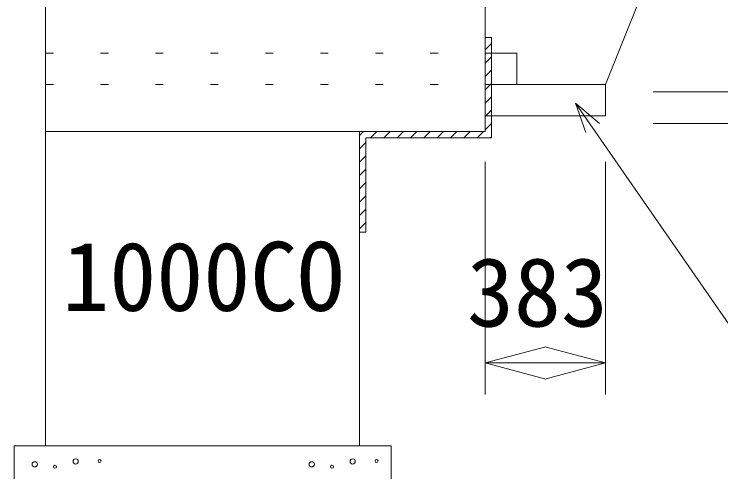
# Model space of a CAD drawing. Units: millimetres, scale not verified. Extents: x 0 to 84100, y 0 to 59400.
# Drawn here: x 20932 to 23182, y 18531 to 19989 of the extents above; entities that cross this region are included whole.
import ezdxf
from ezdxf.enums import TextEntityAlignment as Align

# ---------------------------------------------------------------- set-up
doc = ezdxf.new("R2010")
doc.units = ezdxf.units.MM
doc.header["$LTSCALE"] = 100
doc.linetypes.add('DOTTED', pattern=[1.75, 0.25, -1.5])
for name, color, linetype, lineweight in [('D-STR-DIM', 2, 'Continuous', 18), ('メッシュ', 4, 'Continuous', 18), ('地形08.10.06', 7, 'Continuous', 18), ('鉄筋', 3, 'Continuous', 18)]:
    doc.layers.add(name, color=color, linetype=linetype, lineweight=lineweight)
doc.styles.add('ＭＳ ゴシック', font='')
doc.styles.get('ＭＳ ゴシック').set_extended_font_data('MS Gothic')

msp = doc.modelspace()

# ---------------------------------------------------------------- linework, layer by layer
at = {"layer": 'D-STR-DIM'}
for p, q in [((20931.9, 18214.7), (20931.9, 18614.6)), ((22131.9, 18614.6), (20931.9, 18614.6)), ((22131.9, 18614.6), (22131.9, 18214.7))]:
    msp.add_line(p, q, dxfattribs=at)
for centre, radius in [((20997.4, 18555.3), 8.39), ((21127.8, 18564.6), 8.39), ((21203.9, 18566.1), 4.88), ((21879.3, 18555.3), 8.39), ((22009.7, 18564.6), 8.39), ((22085.7, 18566.1), 4.88), ((21061.9, 18547.6), 4.88), ((21943.7, 18547.6), 4.88)]:
    msp.add_circle(centre, radius, dxfattribs=at)
at = {"layer": 'メッシュ', "color": 7}
for p, q in [((23131.9, 20556.8), (22815, 19764.6)), ((22431.9, 19764.6), (22815, 19764.6)), ((22815, 19764.6), (22815, 19664.6)), ((22431.9, 19664.6), (22815, 19664.6))]:
    msp.add_line(p, q, dxfattribs=at)
at = {"layer": 'メッシュ', "linetype": 'DOTTED'}
for p, q in [((21031.9, 19864.9), (22431.9, 19864.9)), ((21031.9, 19764.9), (22431.9, 19764.9))]:
    msp.add_line(p, q, dxfattribs=at)
at = {"layer": 'メッシュ'}
for p, q in [((22431.9, 19864.9), (22531.9, 19864.9)), ((22531.9, 19864.9), (22531.9, 19764.9)), ((22431.9, 19764.9), (22531.9, 19764.9)), ((22966.3, 19740.9), (23822.4, 19740.9)), ((23512.2, 18561.3), (22718.7, 19705.5)), ((22718.7, 19705.5), (22795, 19640.9)), ((22718.7, 19705.5), (22752.5, 19611.4)), ((22966.3, 19640.9), (23822.4, 19640.9)), ((22431.9, 19518.4), (22431.9, 18778)), ((22815, 19518.4), (22815, 18778)), ((22431.9, 18878), (22625.1, 18929.8)), ((22815, 18878), (22621.8, 18929.8)), ((22431.9, 18878), (22625.1, 18826.3)), ((22431.9, 18878), (22815, 18878)), ((22815, 18878), (22621.8, 18826.3))]:
    msp.add_line(p, q, dxfattribs=at)
at = {"layer": '地形08.10.06'}
for p, q in [((22431.9, 19914.7), (22451.9, 19914.7)), ((22451.9, 19594.7), (22451.9, 19914.7)), ((22431.9, 19875.4), (22451.9, 19895.4)), ((22431.9, 19832.9), (22451.9, 19852.9)), ((22431.9, 19790.5), (22451.9, 19810.5)), ((22431.9, 19748.1), (22451.9, 19768.1)), ((22431.9, 19705.6), (22451.9, 19725.6)), ((22431.9, 19663.2), (22451.9, 19683.2)), ((22431.9, 19620.8), (22451.9, 19640.8)), ((22031.9, 19602.6), (22044, 19614.7)), ((22066.4, 19594.7), (22086.4, 19614.7)), ((22108.8, 19594.7), (22128.8, 19614.7)), ((22151.2, 19594.7), (22171.2, 19614.7)), ((22193.7, 19594.7), (22213.7, 19614.7)), ((22236.1, 19594.7), (22256.1, 19614.7)), ((22278.5, 19594.7), (22298.5, 19614.7)), ((22320.9, 19594.7), (22340.9, 19614.7)), ((22363.4, 19594.7), (22383.4, 19614.7)), ((22405.8, 19594.7), (22425.8, 19614.7)), ((22448.2, 19594.7), (22451.9, 19598.4)), ((22031.9, 19560.2), (22051.9, 19580.2)), ((22051.9, 19294.7), (22051.9, 19594.7)), ((22051.9, 19594.7), (22451.9, 19594.7)), ((22031.9, 19517.8), (22051.9, 19537.8)), ((22031.9, 19475.4), (22051.9, 19495.4)), ((22031.9, 19432.9), (22051.9, 19452.9)), ((22031.9, 19390.5), (22051.9, 19410.5)), ((22031.9, 19348.1), (22051.9, 19368.1)), ((22031.9, 19305.6), (22051.9, 19325.6)), ((22031.9, 19294.7), (22051.9, 19294.7))]:
    msp.add_line(p, q, dxfattribs=at)
at = {"layer": '鉄筋'}
for p, q in [((21031.9, 19614.7), (21031.9, 22614.5)), ((22431.9, 19614.7), (22431.9, 20614.7)), ((21031.9, 18614.6), (21031.9, 19614.7)), ((22431.9, 19614.7), (21031.9, 19614.7)), ((22031.9, 18614.6), (22031.9, 19614.7)), ((22031.9, 18614.6), (21031.9, 18614.6))]:
    msp.add_line(p, q, dxfattribs=at)

# ---------------------------------------------------------------- texts
at = {"layer": 'メッシュ', "color": 7, "style": 'ＭＳ ゴシック'}
msp.add_text('383', height=219.9, dxfattribs=at).set_placement((22373.5, 18928), align=Align.BOTTOM_LEFT)
at = {"layer": '鉄筋', "color": 7, "style": 'ＭＳ ゴシック'}
msp.add_text('1000CO', height=219.9, dxfattribs=at).set_placement((21085.3, 18977.8), align=Align.BOTTOM_LEFT)

doc.saveas('drawing.dxf')
